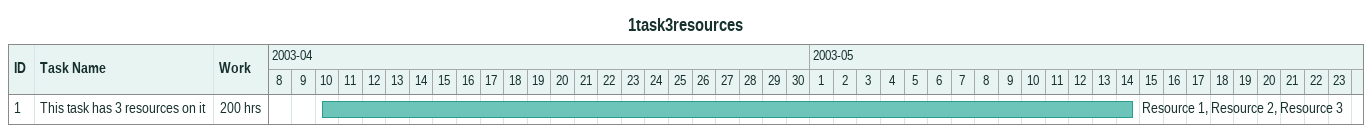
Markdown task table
1task3resources

| ID | Task | Start | Finish | Resources | Work (h) |
|---|---|---|---|---|---|
| 1 | This task has 3 resources on it | 2003-04-10 | 2003-05-14 | Resource 1, Resource 2, Resource 3 | 200 |
